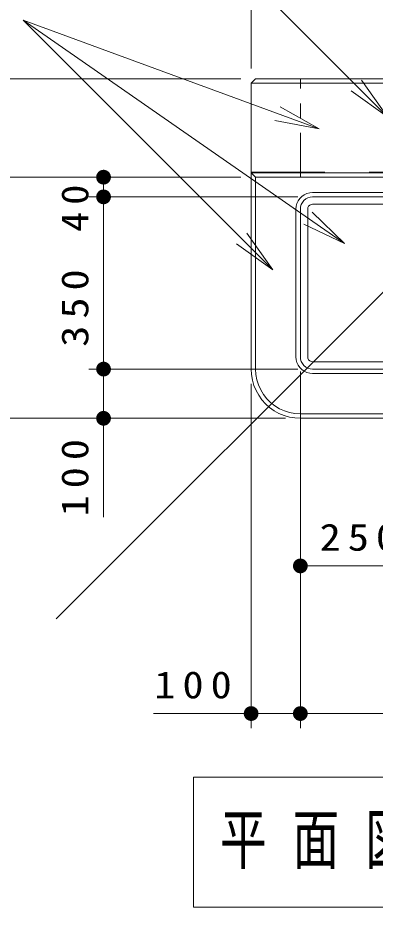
# Model space of a CAD drawing. Units: millimetres on the paper, scale 1:30. Extents: x -385 to 0, y 0 to 338.
# Drawn here: x -334.1 to -309.8, y 176.4 to 236.6 of the extents above; entities that cross this region are included whole.
import ezdxf

# ---------------------------------------------------------------- set-up
doc = ezdxf.new("R2010")
doc.units = ezdxf.units.MM
doc.linetypes.add('USER3', pattern=[8, 3, -1, 1, -1, 1, -1])
doc.linetypes.add('USER4', pattern=[8, 5, -3])
doc.layers.add('LY_1', color=7, linetype='Continuous', lineweight=13)
doc.styles.add('ＭＳ ゴシック', font='')
doc.styles.get('ＭＳ ゴシック').set_extended_font_data('MS Gothic')

# ---------------------------------------------------------------- blocks, each defined once
blk = doc.blocks.new('filled_dot')
at = {"color": 0, "linetype": 'Continuous', "lineweight": -2, "const_width": 1.25}
blk.add_lwpolyline([(-0.625, 0, 1), (0.625, 0, 1)], format="xyb", close=True, dxfattribs=at)
blk = doc.blocks.new('open_arrow')
at = {"color": 0, "linetype": 'Continuous', "lineweight": -2}
blk.add_lwpolyline([(7.5, 1.25), (0, 0), (7.5, -1.25)], dxfattribs=at)

msp = doc.modelspace()

# ---------------------------------------------------------------- linework, layer by layer
at = {"layer": 'LY_1'}
for p, q in [((-308.997, 229.936), (-326.233, 247.172)), ((-318.243, 233.215), (-318.243, 243.515)), ((-316.769, 219.575), (-333.685, 236.491)), ((-311.925, 221.363), (-333.685, 236.491)), ((-313.639, 229.114), (-333.685, 236.491)), ((-318.943, 232.515), (-339.243, 232.515)), ((-329.243, 225.848), (-339.243, 225.848)), ((-318.943, 225.848), (-329.243, 225.848)), ((-328.243, 222.027), (-328.243, 225.848)), ((-315.076, 224.515), (-329.243, 224.515)), ((-328.243, 212.848), (-328.243, 224.515)), ((-306.711, 220.666), (-331.449, 195.928)), ((-315.076, 212.848), (-329.243, 212.848)), ((-328.243, 202.808), (-328.243, 212.848)), ((-314.909, 212.681), (-314.909, 198.515)), ((-318.243, 211.848), (-318.243, 188.515)), ((-329.243, 209.515), (-339.243, 209.515)), ((-315.909, 209.515), (-329.243, 209.515)), ((-306.576, 199.515), (-314.909, 199.515)), ((-314.909, 198.515), (-314.909, 188.515)), ((-314.909, 189.515), (-324.86, 189.515)), ((-281.576, 189.515), (-314.909, 189.515)), ((-322.143, 185.197), (-322.143, 176.397)), ((-274.343, 185.197), (-322.143, 185.197)), ((-322.143, 176.397), (-274.343, 176.397))]:
    msp.add_line(p, q, dxfattribs=at)
at = {"layer": 'LY_1', "color": 253}
for p, q in [((-318.243, 232.215), (-278.243, 232.215)), ((-318.243, 226.148), (-278.243, 226.148))]:
    msp.add_line(p, q, dxfattribs=at)
at = {"layer": 'LY_1', "color": 253, "linetype": 'USER3'}
msp.add_line((-314.909, 225.848), (-314.909, 232.515), dxfattribs=at)
at = {"layer": 'LY_1', "linetype": 'USER4'}
msp.add_line((-318.243, 226.181), (-278.243, 226.181), dxfattribs=at)
at = {"layer": 'LY_1'}
msp.add_lwpolyline([(-318.243, 226.148), (-318.243, 232.215), (-317.943, 232.515), (-278.543, 232.515), (-278.243, 232.215), (-278.243, 226.148), (-278.543, 225.848), (-317.943, 225.848)], close=True, dxfattribs=at)
for points in [[(-281.576, 209.515), (-314.909, 209.515), (-315.282, 209.536), (-315.651, 209.598), (-316.01, 209.702), (-316.356, 209.845), (-316.683, 210.026), (-316.988, 210.242), (-317.266, 210.491), (-317.515, 210.77), (-317.732, 211.075), (-317.912, 211.402), (-318.056, 211.747), (-318.159, 212.106), (-318.222, 212.475), (-318.243, 212.848), (-318.243, 226.181)], [(-282.409, 212.848), (-314.076, 212.848), (-314.238, 212.864), (-314.395, 212.912), (-314.539, 212.989), (-314.665, 213.092), (-314.769, 213.218), (-314.846, 213.363), (-314.893, 213.519), (-314.909, 213.681), (-314.909, 223.681), (-314.893, 223.844), (-314.846, 224), (-314.769, 224.144), (-314.665, 224.271), (-314.539, 224.374), (-314.395, 224.451), (-314.238, 224.499), (-314.076, 224.515), (-307.309, 224.515)], [(-282.409, 213.348), (-314.076, 213.348), (-314.179, 213.364), (-314.272, 213.412), (-314.346, 213.486), (-314.393, 213.578), (-314.409, 213.681), (-314.409, 223.681), (-314.393, 223.784), (-314.346, 223.877), (-314.272, 223.951), (-314.179, 223.998), (-314.076, 224.015), (-307.309, 224.015)]]:
    msp.add_lwpolyline(points, dxfattribs=at)
at = {"layer": 'LY_1', "color": 253}
for points in [[(-281.576, 209.815), (-314.909, 209.815), (-315.275, 209.837), (-315.635, 209.903), (-315.985, 210.012), (-316.319, 210.162), (-316.632, 210.352), (-316.921, 210.578), (-317.18, 210.837), (-317.406, 211.125), (-317.595, 211.438), (-317.745, 211.772), (-317.854, 212.122), (-317.92, 212.483), (-317.943, 212.848), (-317.943, 225.848)], [(-282.409, 212.548), (-314.076, 212.548), (-314.273, 212.565), (-314.464, 212.616), (-314.643, 212.7), (-314.804, 212.813), (-314.944, 212.953), (-315.057, 213.115), (-315.141, 213.294), (-315.192, 213.485), (-315.209, 213.681), (-315.209, 223.681), (-315.192, 223.878), (-315.141, 224.069), (-315.057, 224.248), (-314.944, 224.41), (-314.804, 224.55), (-314.643, 224.663), (-314.464, 224.746), (-314.273, 224.798), (-314.076, 224.815), (-307.309, 224.815)]]:
    msp.add_lwpolyline(points, dxfattribs=at)

# ---------------------------------------------------------------- block references
at = {"layer": 'LY_1', "xscale": 0.4, "yscale": 0.4}
for name, p, rotation in [('open_arrow', (-308.997, 229.936), 135), ('open_arrow', (-313.639, 229.114), 159.8), ('filled_dot', (-328.243, 225.848), 270), ('filled_dot', (-328.243, 224.515), 90), ('filled_dot', (-328.243, 224.515), 270), ('open_arrow', (-311.925, 221.363), 145.2), ('open_arrow', (-316.769, 219.575), 135), ('filled_dot', (-328.243, 212.848), 270), ('filled_dot', (-328.243, 212.848), 90), ('filled_dot', (-328.243, 209.515), 90), ('filled_dot', (-314.909, 189.515), 180)]:
    msp.add_blockref(name, p, dxfattribs=dict(at, rotation=rotation))
for p in [(-314.909, 199.515), (-318.243, 189.515), (-314.909, 189.515)]:
    msp.add_blockref('filled_dot', p, dxfattribs=at)

# ---------------------------------------------------------------- texts
at = {"layer": 'LY_1', "char_height": 1.833, "attachment_point": 8, "rotation": 90, "style": 'ＭＳ ゴシック'}
for s, insert in [('\\T1.34;\\W1.1;40', (-329.243, 223.975)), ('\\T1.33;\\W1.15;350', (-329.243, 217.218)), ('\\T1.33;\\W1.15;100', (-329.243, 205.725))]:
    msp.add_mtext(s, dxfattribs=dict(at, insert=insert))
at = {"layer": 'LY_1', "style": 'ＭＳ ゴシック'}
for s, insert, char_height, attachment_point in [('\\T1.33;\\W1.15;250', (-310.743, 200.515), 1.833, 8), ('\\T1.33;\\W1.15;100', (-321.943, 190.515), 1.833, 8), ('\\T1.56;\\W0.7;平面図\u3000Ｓ＝１／30', (-298.243, 180.797), 3.299, 5)]:
    msp.add_mtext(s, dxfattribs=dict(at, insert=insert, char_height=char_height, attachment_point=attachment_point))

doc.saveas('drawing.dxf')
